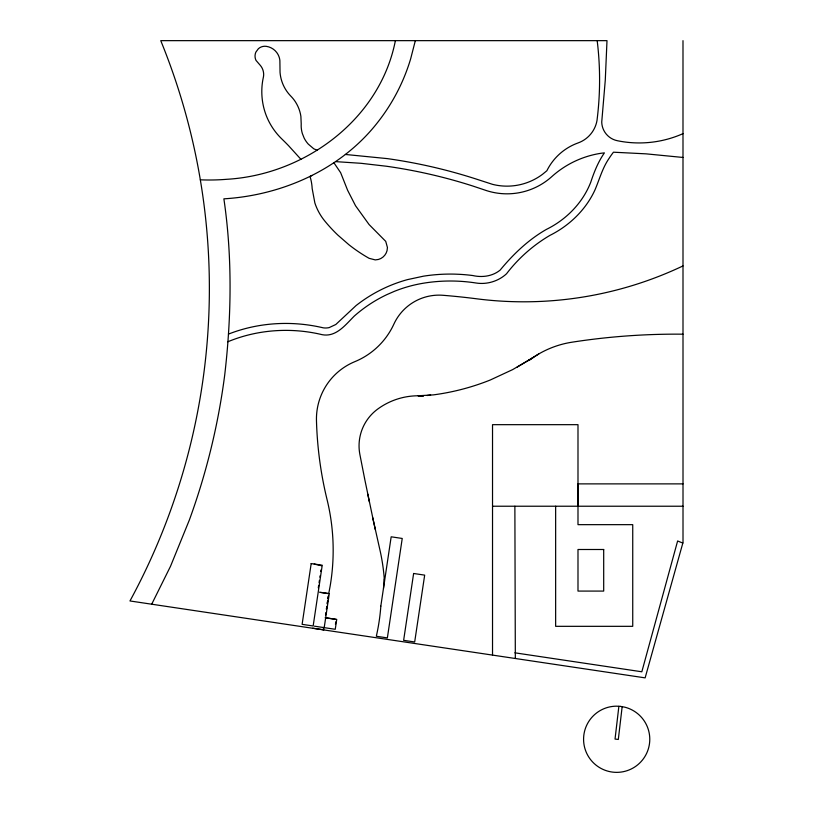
<?xml version="1.0" encoding="UTF-8"?>
<svg xmlns="http://www.w3.org/2000/svg" width="813" height="813" viewBox="0 0 813 813"><rect width="100%" height="100%" fill="white"/><g stroke="black" fill="none" stroke-linecap="round" stroke-linejoin="round"><path stroke-width="1.22" d="M383.502 588.358L384.285 578.968M618.876 706.304L615.035 739.068L618.317 739.454L622.158 706.69M318.3 587.85L318.666 585.401M319.062 582.708L319.418 580.37M319.895 577.179L320.098 575.767M320.739 571.529L320.972 569.974M321.602 565.716L314.194 564.1M323.655 627.565L323.32 629.851L645.136 677.869L683.011 542.423L682.991 40.65M326.379 609.333L326.745 606.915M327.283 603.297L327.649 600.888M328.005 598.48L328.361 596.071M323.686 627.382L323.32 629.851L129.968 600.959A655.146 655.146 0 0 0 160.75 40.65L606.996 40.65L605.279 80.162L601.732 122.082A19.502 19.502 0 0 0 617.27 140.7A108.088 108.088 0 0 0 682.991 133.657M325.546 615.014L325.922 612.545M326.48 608.835L326.846 606.366M327.222 603.896L327.588 601.417M327.964 598.947L328.33 596.478M324.204 627.646L329.285 593.653L319.458 592.189M335.444 624.313L335.81 621.864M395.382 40.65C379.976 119.511 304.712 174.815 226.624 179.307A214.744 214.144 82.6 0 1 200.323 179.815M415.331 40.65L410.687 58.719A190.984 190.984 0 0 1 377.689 122.357C341.125 169.297 282.497 195.252 223.88 198.839C232.447 257.172 231.512 316.592 224.703 375.067A676.07 676.07 0 0 1 189.317 520.107L170.517 566.285L151.696 604.211M517.17 367.09L533.735 357.1A95.04 95.04 0 0 1 571.966 342.202A679.495 679.495 0 0 1 682.991 334.184M528.948 360.535L533.511 357.273M529.09 360.068L529.578 359.753L512.576 369.641L490.269 380.006A236.024 236.024 0 0 1 433.278 394.894L418.085 395.779L423.492 395.972A68.749 68.749 0 0 0 377.639 409.122A45.558 45.558 0 0 0 359.854 454.345L364.529 478.196M528.47 360.423L538.765 353.97M312.019 175.466L310.048 176.492L310.851 179.46A53.729 52.134 -24.9 0 1 312.172 188.575L314.865 202.955A55.914 55.833 -31.2 0 0 324.672 220.872A158.108 157.885 -31.2 0 0 337.903 235.15L348.919 244.733A157.925 157.732 -26 0 0 369.092 258.31L375.25 259.906L378.431 259.459A12.286 12.266 -17.9 0 0 387.039 250.699L387.435 247.518L385.738 241.38L369.061 224.52L355.535 205.75L347.629 190.303L340.657 172.712L333.93 162.783M228.473 334.102C258.443 322.324 291.958 320.403 323.228 327.832A16.677 16.656 -40.4 0 0 329.133 327.619L335.789 324.509L356.074 305.566A145.527 145.527 0 0 1 407.435 279.631L423.543 276.166A173.697 173.697 0 0 1 454.843 274.133L459.315 274.316A173.525 173.525 0 0 1 472.699 275.526C482.079 277.69 492.536 276.339 500.137 270.109C513.237 254.225 528.399 239.683 546.417 229.398C566.244 219.642 582.738 202.925 590.766 182.183C594.151 171.929 598.205 161.777 604.415 152.874L601.193 153.251A95.08 95.08 0 0 0 551.793 176.624A66.91 66.91 0 0 1 484.985 190.1L472.942 186.065A519.385 519.385 0 0 0 386.338 166.228L361.094 163.311L335.739 161.635M227.772 341.795C257.477 329.438 291.024 327.172 322.253 334.702C336.257 337.324 345.657 324.6 354.305 316.054A138.586 138.586 0 0 1 387.13 294.499L394.346 291.349A138.586 138.586 0 0 1 424.671 283.005A166.594 166.594 0 0 1 476.062 283.005C486.936 284.743 498.46 281.247 506.529 273.768C518.338 258.331 533.155 245.221 549.923 235.384C569.283 225.709 585.695 209.947 594.842 190.212C599.435 179.571 602.372 168.108 609.039 158.444A90.802 88.139 -3.1 0 1 613.449 152.204L646.061 153.85L682.991 157.458M427.069 395.514L430.636 395.057M683.011 483.877L577.992 483.877L578.013 506.225M492.526 506.225L683.011 506.225M345.383 154.46L387.405 158.626A527.068 527.068 0 0 1 475.29 178.758L492.566 184.358A59.217 59.217 0 0 0 542.576 174.267L546.875 170.73A55.823 55.823 0 0 1 578.084 142.936A29.217 29.217 0 0 0 597.047 120.243L597.179 118.993A320.373 320.373 0 0 0 597.179 40.65M515.33 658.469L514.873 506.225M320.535 592.433L328.726 593.653L330.18 585.899A213.595 213.595 0 0 0 327.08 499.68A376.836 376.836 0 0 1 316.47 420.677A61.981 61.981 0 0 1 354.824 361.663A73.953 73.953 0 0 0 393.888 324.102A49.695 49.695 0 0 1 443.034 295.292A702.473 702.473 0 0 1 476.377 298.767A371.216 371.216 0 0 0 682.991 265.922M325.678 617.768L336.734 619.425L335.251 629.292L314.387 626.173M325.119 617.768L336.176 619.425M514.873 652.819L641.833 671.782L677.625 540.98L682.829 543.084M312.822 628.205L323.879 629.851M317.436 150.344L313.798 148.82L308.259 144.084A29.481 28.597 -36.9 0 1 304.143 138.058L302.345 133.525A27.754 27.754 0 0 1 301.216 123.891L300.881 116.289A36.514 36.514 0 0 0 296.867 104.308L295.586 102.113A36.514 36.514 0 0 0 290.851 96.158A38.231 38.231 0 0 1 280.038 72.276L279.885 60.629A16.087 15.986 -2.4 0 0 277.7 53.953L276.715 52.479A15.884 15.701 0 0 0 266.298 46.341A9.786 9.675 0 0 0 258.382 48.719L255.871 52.123A9.98 9.919 -2.4 0 0 256.004 60.386L260.414 65.507A14.593 14.156 -2.4 0 1 263.493 72.398L263.636 73.658A13.923 13.923 0 0 1 263.321 77.459C260.526 90.213 261.613 103.749 266.39 115.903A65.751 65.751 0 0 0 281.837 138.972A269.327 269.327 0 0 1 288.585 145.72L300.962 159.358M375.352 529.72L372.75 517.851L379.823 549.476A198.657 198.657 0 0 1 384.458 581.447M372.781 517.851L364.509 478.196M367.75 494.08L369.407 502.007M555.645 506.225L555.645 626.325L632.738 626.325L632.738 524.659L577.992 524.659L577.992 424.671L492.526 424.671L492.526 655.136M380.819 606.122L380.789 606.752A198.657 198.657 0 0 1 376.317 636.254L387.364 637.9L402.232 538.46L391.175 536.804L380.819 606.122M311.186 563.572L302.111 624.343L313.157 625.99L322.233 565.218L311.186 563.572M413.624 573.48L403.634 640.329L414.681 641.985L424.671 575.137L413.624 573.48M603.693 549.497L577.992 549.497L577.992 591.081L603.693 591.081L603.693 549.497M620.532 706.395L616.213 706.172A33.089 33.089 0 0 0 586.884 753.671A33.089 33.089 0 0 0 642.331 760.175A33.089 33.089 0 0 0 624.791 707.178L620.532 706.395"/></g></svg>
